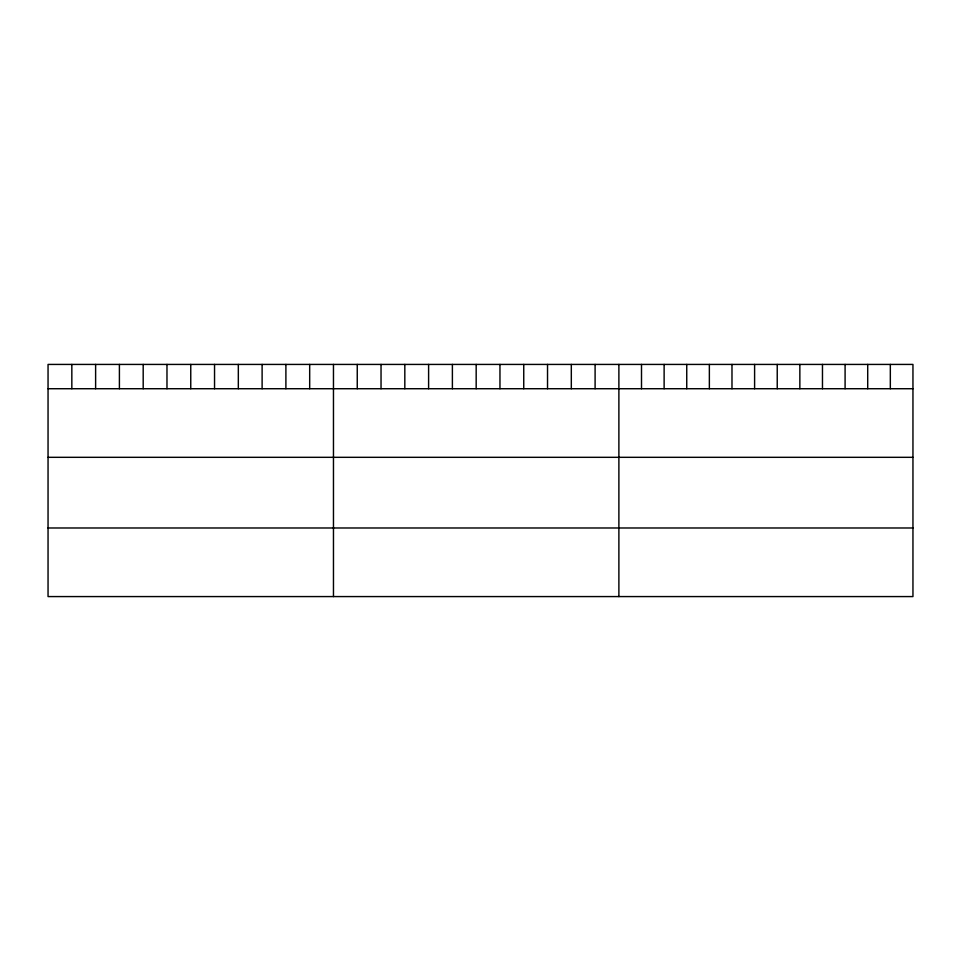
<?xml version="1.0" encoding="UTF-8"?>
<svg xmlns="http://www.w3.org/2000/svg" width="961" height="961" viewBox="0 0 961 961"><rect width="100%" height="100%" fill="white"/><g stroke="black" fill="none" stroke-linecap="round" stroke-linejoin="round"><path stroke-width="1.44" d="M912.95 388.724L912.95 596.577L48.05 596.577L48.05 364.423L912.95 364.423L912.95 388.724L48.05 388.724M48.05 457.316L912.95 457.316M48.05 527.985L912.95 527.985M890.33 364.423L890.33 388.724M867.711 364.423L867.711 388.724M845.091 364.423L845.091 388.724M822.472 364.423L822.472 388.724M799.852 364.423L799.852 388.724M777.233 364.423L777.233 388.724M754.601 364.423L754.601 388.724M731.982 364.423L731.982 388.724M709.362 364.423L709.362 388.724M686.743 364.423L686.743 388.724M664.123 364.423L664.123 388.724M641.504 364.423L641.504 388.724M618.884 364.423L618.884 596.577M595.099 364.423L595.099 388.724M571.314 364.423L571.314 388.724M547.53 364.423L547.53 388.724M523.745 364.423L523.745 388.724M499.96 364.423L499.96 388.724M476.175 364.423L476.175 388.724M452.391 364.423L452.391 388.724M428.606 364.423L428.606 388.724M404.821 364.423L404.821 388.724M381.036 364.423L381.036 388.724M357.252 364.423L357.252 388.724M333.467 364.423L333.467 596.577M309.682 364.423L309.682 388.724M285.897 364.423L285.897 388.724M262.113 364.423L262.113 388.724M238.328 364.423L238.328 388.724M214.543 364.423L214.543 388.724M190.758 364.423L190.758 388.724M166.974 364.423L166.974 388.724M143.189 364.423L143.189 388.724M119.404 364.423L119.404 388.724M95.619 364.423L95.619 388.724M71.835 364.423L71.835 388.724"/></g></svg>
